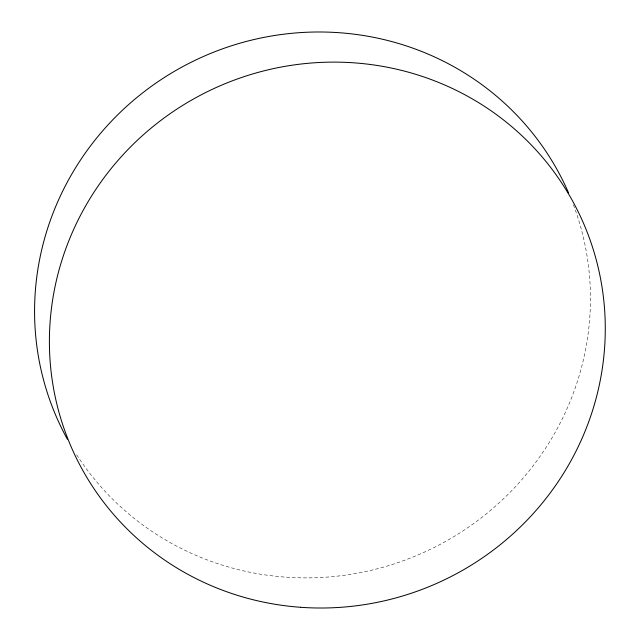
<?xml version="1.0" encoding="UTF-8"?>
<svg xmlns="http://www.w3.org/2000/svg" width="640" height="640" viewBox="0 0 640 640"><rect width="100%" height="100%" fill="white"/><g stroke="black" fill="none" stroke-linecap="round" stroke-linejoin="round"><path stroke-width="0.48" stroke-dasharray="3.2 2.4" d="M573.392 204.76A279.52 271.336 -26.2 0 1 433.904 547.6A279.52 271.336 -26.2 0 1 75.808 453.432"/><path stroke-width="0.96" d="M67.408 439.272A279.52 271.336 -26.2 0 1 192.752 61.464A279.52 271.336 -26.2 0 1 568.528 192.784M300.456 607.28A279.52 271.336 -26.2 0 0 580.352 216.272A279.52 271.336 -26.2 0 0 101.2 181.64A279.52 271.336 -26.2 0 0 300.456 607.28"/></g></svg>
